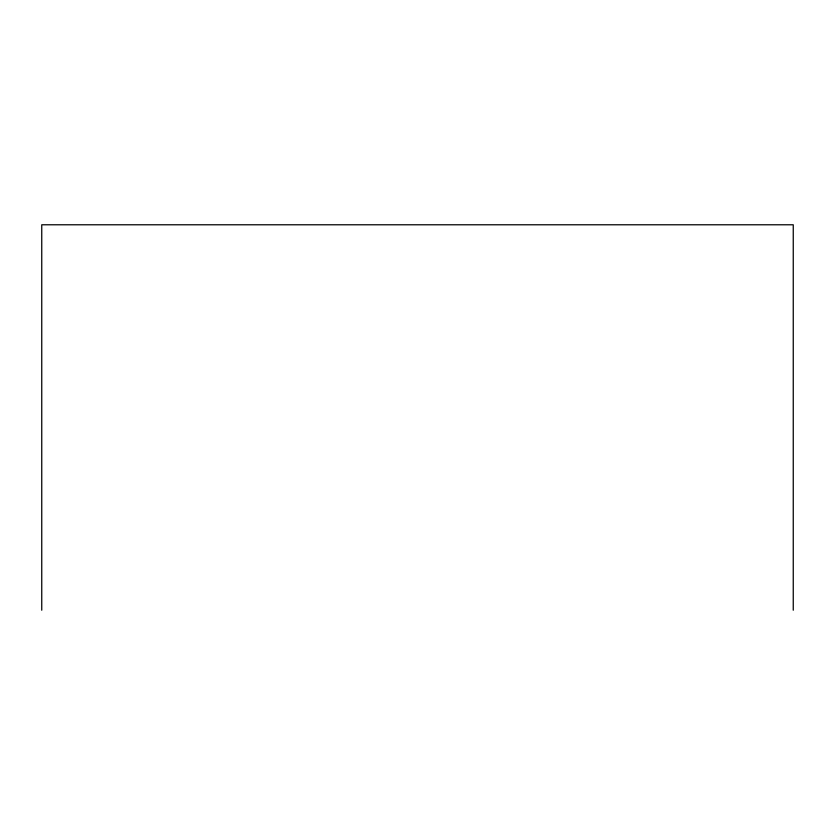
<?xml version="1.0" encoding="UTF-8"?>
<svg xmlns="http://www.w3.org/2000/svg" width="835" height="835" viewBox="0 0 835 835"><rect width="100%" height="100%" fill="white"/><g stroke="black" fill="none" stroke-linecap="round" stroke-linejoin="round"><path stroke-width="1.25" d="M793.25 610.218L793.25 224.782L41.75 224.782L41.75 610.218"/></g></svg>
